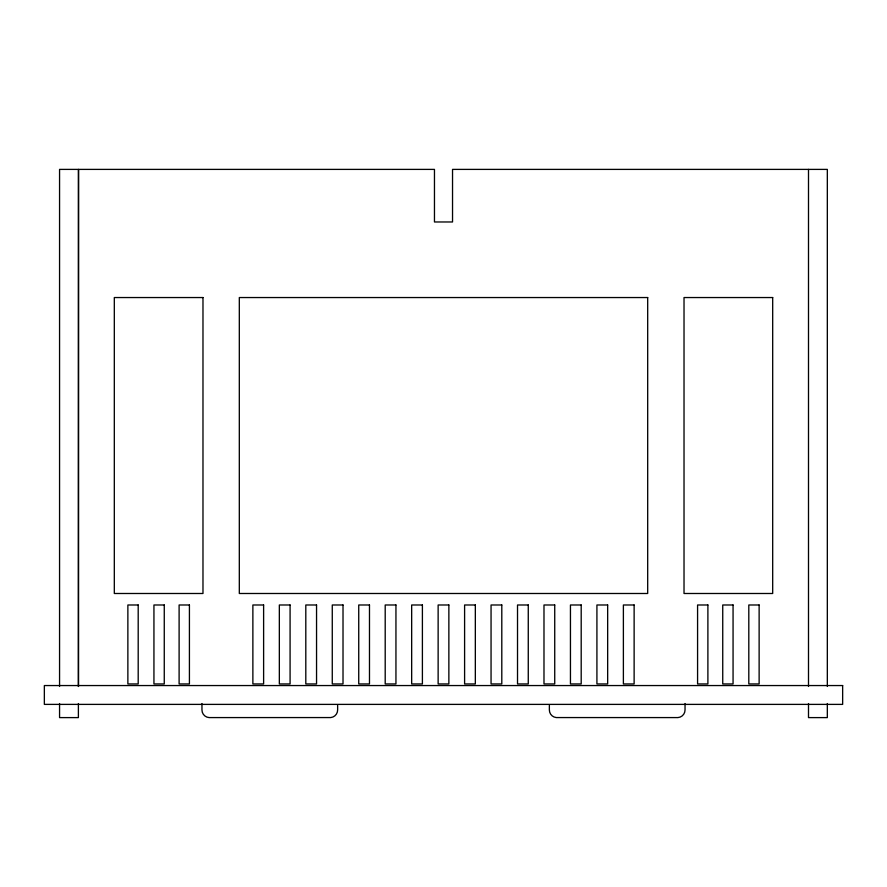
<?xml version="1.0" encoding="UTF-8"?>
<svg xmlns="http://www.w3.org/2000/svg" width="887" height="887" viewBox="0 0 887 887"><rect width="100%" height="100%" fill="white"/><g stroke="black" fill="none" stroke-linecap="round" stroke-linejoin="round"><path stroke-width="1.33" d="M827.327 686.46L827.327 169.395L452.536 169.395L452.536 221.972L434.464 221.972L434.464 169.395L59.562 169.395L59.562 686.46M827.327 703.535L827.327 717.605L808.5 717.605L808.5 703.535M808.5 169.395L808.5 686.46M685.041 703.535L685.041 709.922A7.65 7.65 0 0 1 677.901 717.583L556.249 717.561A7.65 7.65 0 0 1 549.363 709.877L549.363 705.42M337.637 705.42L337.637 709.877A7.65 7.65 0 0 1 330.751 717.561L209.099 717.583A7.65 7.65 0 0 1 201.959 709.922L201.959 703.535M78.389 703.535L78.389 717.605L59.562 717.605L59.562 703.535M202.979 297.544L114.312 297.544L114.312 593.492L202.979 593.492L202.979 297.544M647.687 297.544L239.313 297.544L239.313 593.492L647.687 593.492L647.687 297.544M772.688 297.544L684.021 297.544L684.021 593.492L772.688 593.492L772.688 297.544M138.195 604.989L127.872 604.989L127.872 683.944L138.195 683.944L138.195 604.989M164.261 604.989L153.939 604.989L153.939 683.944L164.261 683.944L164.261 604.989M189.419 604.989L179.107 604.989L179.107 683.944L189.419 683.944L189.419 604.989M263.616 604.989L252.873 604.989L252.873 683.944L263.616 683.944L263.616 604.989M290.082 604.989L279.338 604.989L279.338 683.944L290.082 683.944L290.082 604.989M316.548 604.989L305.804 604.989L305.804 683.944L316.548 683.944L316.548 604.989M343.014 604.989L332.27 604.989L332.27 683.944L343.014 683.944L343.014 604.989M369.48 604.989L358.736 604.989L358.736 683.944L369.48 683.944L369.48 604.989M395.946 604.989L385.202 604.989L385.202 683.944L395.946 683.944L395.946 604.989M422.4 604.989L411.668 604.989L411.668 683.944L422.4 683.944L422.4 604.989M448.866 604.989L438.134 604.989L438.134 683.944L448.866 683.944L448.866 604.989M475.332 604.989L464.6 604.989L464.6 683.944L475.332 683.944L475.332 604.989M501.798 604.989L491.054 604.989L491.054 683.944L501.798 683.944L501.798 604.989M528.264 604.989L517.52 604.989L517.52 683.944L528.264 683.944L528.264 604.989M554.73 604.989L543.986 604.989L543.986 683.944L554.73 683.944L554.73 604.989M581.196 604.989L570.452 604.989L570.452 683.944L581.196 683.944L581.196 604.989M607.662 604.989L596.918 604.989L596.918 683.944L607.662 683.944L607.662 604.989M634.127 604.989L623.384 604.989L623.384 683.944L634.127 683.944L634.127 604.989M707.893 604.989L697.581 604.989L697.581 683.944L707.893 683.944L707.893 604.989M733.061 604.989L722.739 604.989L722.739 683.944L733.061 683.944L733.061 604.989M759.128 604.989L748.805 604.989L748.805 683.944L759.128 683.944L759.128 604.989M842.65 685.551L44.35 685.551L44.35 704.389L842.65 704.389L842.65 685.551M78.499 686.46L78.499 169.395L78.389 686.46"/></g></svg>
